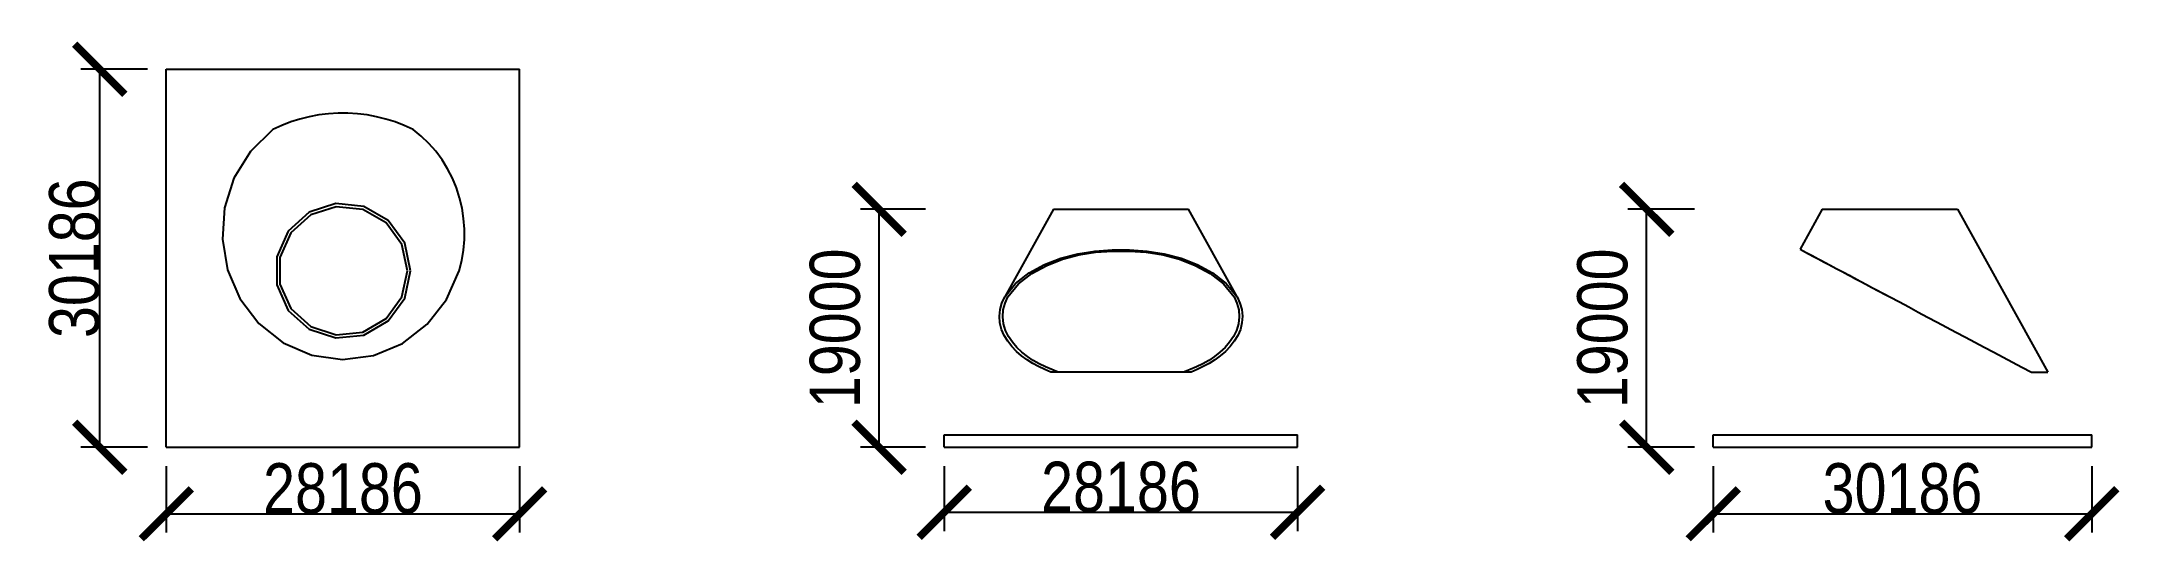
# Model space of a CAD drawing. Header units: millimetres. Extents: x -99 to 1558, y -75 to 324.
import ezdxf

# ---------------------------------------------------------------- set-up
doc = ezdxf.new("R2010")
doc.units = ezdxf.units.MM
doc.layers.add('DIM', color=5, linetype='Continuous')
doc.layers.add('OUTLINE', color=7, linetype='Continuous')
doc.styles.add('OpenSansCondensed-Light', font='OpenSansCondensed-Light.ttf')
doc.dimstyles.new('EZDXF', dxfattribs={"dimtxt": 0.25, "dimasz": 0.175, "dimexe": 0.375, "dimexo": 0.125, "dimgap": 0.1, "dimtad": 1, "dimlfac": 100, "dimzin": 12, "dimdsep": 46, "dimtxsty": 'OpenSansCondensed-Light', "dimblk": 'ARCHTICK', "dimcen": 2.5, "dimazin": 3, "dimtfac": 0.5, "dimtmove": 2, "dimatfit": 3})

# ---------------------------------------------------------------- blocks, each defined once
blk = doc.blocks.new('_ARCHTICK')
at = {"color": 0, "linetype": 'BYBLOCK', "const_width": 0.15}
blk.add_lwpolyline([(-0.5, -0.5), (0.5, 0.5)], dxfattribs=at)

msp = doc.modelspace()

# ---------------------------------------------------------------- linework, layer by layer
at = {"layer": 'OUTLINE'}
for points in [[(0, 0), (0, 301.859)], [(0, 301.859), (281.859, 301.859)], [(281.859, 0), (281.859, 301.859)], [(196.828, 253.773), (189.807, 256.987), (182.602, 259.764), (175.241, 262.095), (167.751, 263.97), (160.16, 265.382), (152.497, 266.327), (144.79, 266.8), (137.069, 266.8), (129.362, 266.327), (121.699, 265.382), (114.108, 263.97), (106.618, 262.095), (99.257, 259.764), (92.052, 256.987), (85.032, 253.773)], [(85.032, 253.773), (67.06, 236.259), (54.02, 214.887), (46.503, 191.061), (44.789, 166.18), (48.917, 141.619), (58.706, 118.743), (73.723, 98.92), (93.211, 83.48), (116.029, 73.598), (140.659, 70.108), (165.346, 73.326), (188.332, 82.969), (208.089, 98.238), (223.452, 117.991), (233.628, 140.93)], [(233.628, 140.93), (235.656, 149.101), (237.03, 157.404), (237.743, 165.789), (237.795, 174.202), (237.184, 182.592), (235.913, 190.907), (233.989, 199.095), (231.419, 207.104), (228.216, 214.882), (224.394, 222.375), (219.973, 229.533), (214.976, 236.303), (209.43, 242.633), (203.368, 248.472), (196.828, 253.773)], [(194.859, 140.93), (190.197, 162.865), (177.016, 181.007), (157.595, 192.22), (135.292, 194.564), (113.965, 187.634), (97.3, 172.629), (88.178, 152.142), (88.178, 129.717), (97.3, 109.231), (113.965, 94.225), (135.292, 87.295), (157.595, 89.64), (177.016, 100.852), (190.197, 118.994), (194.859, 140.93)], [(192.359, 140.93), (187.913, 161.848), (175.343, 179.149), (156.822, 189.842), (135.554, 192.077), (115.215, 185.469), (99.322, 171.159), (90.624, 151.622), (90.624, 130.237), (99.322, 110.7), (115.215, 96.39), (135.554, 89.782), (156.822, 92.017), (175.343, 102.71), (187.913, 120.011), (192.359, 140.93)], [(707.528, 190), (668.759, 120)], [(707.528, 190), (714.719, 190), (721.91, 190), (729.1, 190), (736.291, 190), (743.482, 190), (750.672, 190), (757.863, 190), (765.053, 190), (772.244, 190), (779.435, 190), (786.625, 190), (793.816, 190), (801.006, 190), (808.197, 190), (815.388, 190)], [(854.157, 120), (815.388, 190)], [(1320.857, 190), (1303.176, 158.076)], [(1320.857, 190), (1324.452, 190), (1328.048, 190), (1331.643, 190), (1335.238, 190), (1338.833, 190), (1342.429, 190), (1346.024, 190), (1349.619, 190), (1353.215, 190), (1356.81, 190), (1360.405, 190), (1364.001, 190), (1367.596, 190), (1371.191, 190), (1374.787, 190)], [(1374.787, 190), (1378.382, 190), (1381.977, 190), (1385.572, 190), (1389.168, 190), (1392.763, 190), (1396.358, 190), (1399.954, 190), (1403.549, 190), (1407.144, 190), (1410.74, 190), (1414.335, 190), (1417.93, 190), (1421.525, 190), (1425.121, 190), (1428.716, 190)], [(1428.716, 190), (1500.716, 60)], [(668.759, 120), (677.443, 130.786), (688.365, 139.311), (700.568, 145.903), (713.523, 150.896), (726.937, 154.54), (740.67, 156.681), (754.517, 157.724), (768.399, 157.724), (782.246, 156.681), (795.979, 154.54), (809.393, 150.896), (822.348, 145.903), (834.551, 139.311), (845.473, 130.786), (854.157, 120)], [(671.259, 120), (679.709, 130.495), (690.336, 138.791), (702.211, 145.204), (714.816, 150.063), (727.868, 153.609), (741.231, 155.691), (754.704, 156.707), (768.212, 156.707), (781.685, 155.691), (795.048, 153.609), (808.1, 150.063), (820.706, 145.204), (832.58, 138.791), (843.207, 130.495), (851.657, 120)], [(1303.176, 158.076), (1307.95, 155.538), (1312.724, 152.999), (1317.498, 150.461), (1322.272, 147.922), (1327.046, 145.384), (1331.82, 142.846), (1336.594, 140.307), (1341.368, 137.769), (1346.142, 135.23), (1350.916, 132.692), (1355.69, 130.154), (1360.464, 127.615), (1365.238, 125.077), (1370.012, 122.538), (1374.787, 120)], [(1305.107, 157.049), (1309.753, 154.579), (1314.398, 152.109), (1319.043, 149.639), (1323.688, 147.169), (1328.334, 144.699), (1332.979, 142.229), (1337.624, 139.76), (1342.27, 137.29), (1346.915, 134.82), (1351.56, 132.35), (1356.205, 129.88), (1360.851, 127.41), (1365.496, 124.94), (1370.141, 122.47), (1374.787, 120)], [(705.56, 60), (700.631, 62.124), (695.8, 64.454), (691.087, 67.015), (686.523, 69.839), (682.214, 73.037), (678.158, 76.546), (674.427, 80.394), (671.115, 84.606), (668.34, 89.186), (666.234, 94.108), (664.93, 99.298), (664.53, 104.636), (665.072, 109.964), (666.517, 115.126), (668.759, 120)], [(711.446, 60), (706.283, 61.988), (701.209, 64.187), (696.244, 66.622), (691.425, 69.342), (686.843, 72.441), (682.5, 75.862), (678.47, 79.642), (674.847, 83.811), (671.756, 88.386), (669.346, 93.35), (667.771, 98.636), (667.16, 104.118), (667.572, 109.621), (668.976, 114.964), (671.259, 120)], [(851.657, 120), (853.94, 114.964), (855.344, 109.621), (855.756, 104.118), (855.145, 98.636), (853.57, 93.35), (851.16, 88.386), (848.069, 83.811), (844.446, 79.642), (840.416, 75.862), (836.074, 72.441), (831.491, 69.342), (826.672, 66.622), (821.707, 64.187), (816.634, 61.988), (811.47, 60)], [(854.157, 120), (856.399, 115.126), (857.844, 109.964), (858.386, 104.636), (857.986, 99.298), (856.683, 94.108), (854.577, 89.186), (851.801, 84.606), (848.489, 80.394), (844.758, 76.546), (840.702, 73.037), (836.393, 69.839), (831.829, 67.015), (827.116, 64.454), (822.285, 62.124), (817.356, 60)], [(1374.787, 120), (1382.309, 116), (1389.832, 112), (1397.355, 108), (1404.878, 104), (1412.401, 100), (1419.924, 96), (1427.447, 92), (1434.97, 88), (1442.493, 84), (1450.016, 80), (1457.538, 76), (1465.061, 72), (1472.584, 68), (1480.107, 64), (1487.63, 60)], [(711.446, 60), (705.56, 60)], [(811.47, 60), (804.802, 60), (798.133, 60), (791.465, 60), (784.797, 60), (778.129, 60), (771.46, 60), (764.792, 60), (758.124, 60), (751.456, 60), (744.787, 60), (738.119, 60), (731.451, 60), (724.783, 60), (718.114, 60), (711.446, 60)], [(817.356, 60), (811.47, 60)], [(1487.63, 60), (1488.502, 60), (1489.375, 60), (1490.247, 60), (1491.12, 60), (1491.992, 60), (1492.864, 60), (1493.737, 60), (1494.609, 60), (1495.482, 60), (1496.354, 60), (1497.226, 60), (1498.099, 60), (1498.971, 60), (1499.844, 60), (1500.716, 60)], [(0, 0), (281.859, 0)], [(620.528, 0), (620.528, 10)], [(620.528, 10), (902.388, 10)], [(620.528, 0), (902.388, 0)], [(902.388, 0), (902.388, 10)], [(1233.857, 0), (1233.857, 10)], [(1233.857, 10), (1535.716, 10)], [(1233.857, 0), (1535.716, 0)], [(1535.716, 0), (1535.716, 10)]]:
    msp.add_lwpolyline(points, dxfattribs=at)

# ---------------------------------------------------------------- dimensions: what is measured, and where the dimension line sits
at = {"layer": 'DIM'}
for base, p1, p2 in [((-53.112, 0), (0, 0), (0, 301.859)), ((568.617, 0), (620.528, 0), (620.528, 190)), ((1180.745, 0), (1233.857, 0), (1233.857, 190))]:
    msp.add_linear_dim(base=base, p1=p1, p2=p2, angle=90, dimstyle='EZDXF', override={"dimtxt": 40, "dimasz": 40, "dimexe": 15, "dimexo": 15, "dimdec": 0}, dxfattribs=at).render()
for base, p1, p2 in [((0, -53.112), (0, 0), (281.859, 0)), ((620.528, -51.912), (620.528, 0), (902.388, 0)), ((1233.857, -53.112), (1233.857, 0), (1535.716, 0))]:
    msp.add_linear_dim(base=base, p1=p1, p2=p2, dimstyle='EZDXF', override={"dimtxt": 40, "dimasz": 40, "dimexe": 15, "dimexo": 15, "dimdec": 0}, dxfattribs=at).render()

doc.saveas('drawing.dxf')
